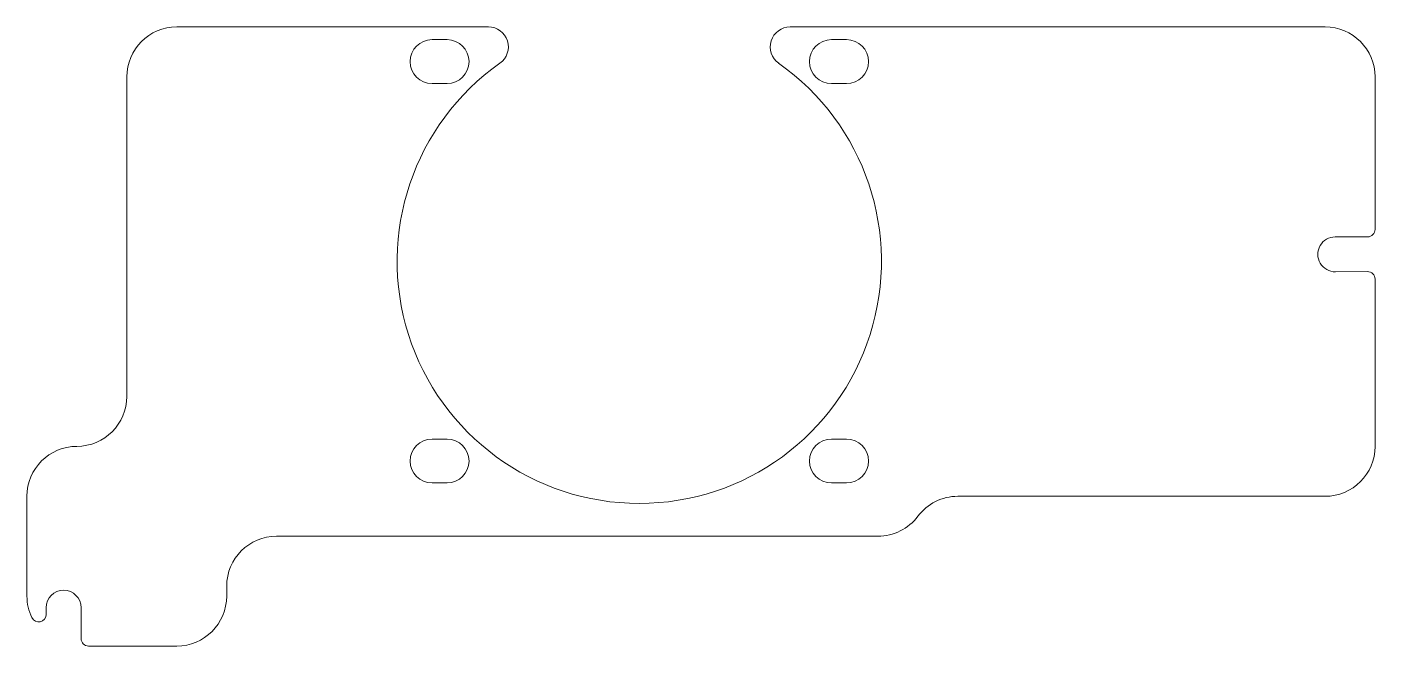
# Model space of a CAD drawing. Header units: millimetres. Extents: x 10 to 145, y 10 to 72.
import ezdxf

# ---------------------------------------------------------------- set-up
doc = ezdxf.new("R2010")
doc.units = ezdxf.units.MM

msp = doc.modelspace()

# ---------------------------------------------------------------- linework, layer by layer
at = {"color": 7, "linetype": 'Continuous', "lineweight": 15}
for p, q in [((56.21, 72), (25, 72)), ((140, 72), (86.43, 72)), ((50.57, 70.73), (52.07, 70.73)), ((92.07, 70.73), (90.57, 70.73)), ((20, 67), (20, 35)), ((50.57, 66.33), (52.07, 66.33)), ((92.07, 66.33), (90.57, 66.33)), ((145, 67), (145, 51.73)), ((141.02, 50.98), (144.25, 50.98)), ((144.25, 47.5), (141.04, 47.48)), ((145, 46.75), (145, 30)), ((50.57, 30.73), (52.07, 30.73)), ((92.07, 30.73), (90.57, 30.73)), ((50.57, 26.33), (52.07, 26.33)), ((92.07, 26.33), (90.57, 26.33)), ((10, 25), (10, 15)), ((140, 25), (103.22, 25)), ((35, 21), (95.22, 21)), ((30, 15), (30, 16)), ((11.92, 13.84), (11.92, 13.17)), ((15.42, 13.84), (15.42, 10.75)), ((16.17, 10), (25, 10))]:
    msp.add_line(p, q, dxfattribs=at)
for centre, radius, start, end in [((25, 67), 5, 90, 180), ((56.21, 70), 2, 305.1347, 90), ((86.43, 70), 2, 90, 234.8653), ((140, 67), 5, 0, 90), ((50.57, 68.53), 2.2, 90, 270), ((52.07, 68.53), 2.2, 270, 90), ((90.57, 68.53), 2.2, 90, 270), ((92.07, 68.53), 2.2, 270, 90), ((71.32, 48.53), 24.25, 125.1347, 54.8653), ((144.25, 51.73), 0.75, 270, 0), ((141.02, 49.23), 1.75, 90, 270.7143), ((144.25, 46.75), 0.75, 0, 90.3571), ((15, 35), 5, 270, 0), ((15, 25), 5, 90, 180), ((50.57, 28.53), 2.2, 90, 270), ((52.07, 28.53), 2.2, 270, 90), ((90.57, 28.53), 2.2, 90, 270), ((92.07, 28.53), 2.2, 270, 90), ((140, 30), 5, 270, 0), ((103.22, 20), 5, 90, 143.1301), ((95.22, 26), 5, 270, 323.1301), ((35, 16), 5, 90, 180), ((15, 15), 5, 180, 205.5371), ((13.67, 13.84), 1.75, 0, 180), ((25, 15), 5, 270, 0), ((11.17, 13.17), 0.75, 205.5371, 0), ((16.17, 10.75), 0.75, 180, 270)]:
    msp.add_arc(centre, radius, start, end, dxfattribs=at)

doc.saveas('drawing.dxf')
